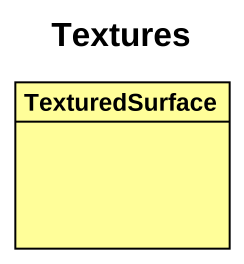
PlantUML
@startuml
title Textures
hide circle
hide empty members
class TexturedSurface #FFFE99
@enduml
